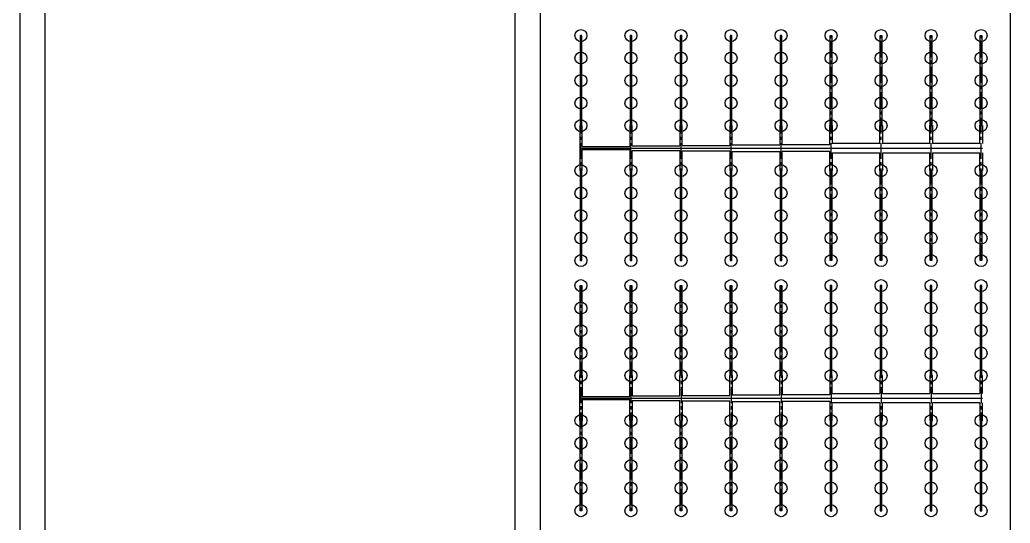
# Model space of a CAD drawing. Header units: millimetres. Extents: x -299291 to 688124, y -407813 to 623474.
# Drawn here: x -276761 to -256961, y 61980 to 72045 of the extents above; entities that cross this region are included whole.
import ezdxf

# ---------------------------------------------------------------- set-up
doc = ezdxf.new("R2010")
doc.units = ezdxf.units.MM
doc.linetypes.add('CENTER', pattern=[50.8, 31.75, -6.35, 6.35, -6.35])
doc.layers.add('轴线', color=6, linetype='CENTER')

msp = doc.modelspace()

# ---------------------------------------------------------------- linework, layer by layer
at = {"ltscale": 10}
for p, q in [((-276761.202, 96098.889), (-276761.202, 21980.27)), ((-276261.202, 94890.12), (-276261.202, 21980.27)), ((-256961.202, 90653.898), (-256961.202, 21980.27)), ((-266861.202, 88351.603), (-266861.202, 21980.27)), ((-266361.202, 87154.41), (-266361.202, 21980.27)), ((-265526.257, 71730.27), (-265558.257, 71730.27)), ((-265558.257, 71730.27), (-265558.257, 69930.27)), ((-265526.257, 69930.27), (-265526.257, 71730.27)), ((-264526.257, 71730.27), (-264558.257, 71730.27)), ((-264558.257, 71730.27), (-264558.257, 69930.27)), ((-264526.257, 69930.27), (-264526.257, 71730.27)), ((-263526.257, 71730.27), (-263558.257, 71730.27)), ((-263558.257, 71730.27), (-263558.257, 69930.27)), ((-263526.257, 69930.27), (-263526.257, 71730.27)), ((-262526.257, 71730.27), (-262558.257, 71730.27)), ((-262558.257, 71730.27), (-262558.257, 69930.27)), ((-262526.257, 69930.27), (-262526.257, 71730.27)), ((-261526.257, 71730.27), (-261558.257, 71730.27)), ((-261558.257, 71730.27), (-261558.257, 69930.27)), ((-261526.257, 69930.27), (-261526.257, 71730.27)), ((-260558.257, 69930.27), (-260558.257, 71730.27)), ((-260558.257, 71730.27), (-260526.257, 71730.27)), ((-260526.257, 71730.27), (-260526.257, 69930.27)), ((-259558.257, 69930.27), (-259558.257, 71730.27)), ((-259558.257, 71730.27), (-259526.257, 71730.27)), ((-259526.257, 71730.27), (-259526.257, 69930.27)), ((-258558.257, 69930.27), (-258558.257, 71730.27)), ((-258558.257, 71730.27), (-258526.257, 71730.27)), ((-258526.257, 71730.27), (-258526.257, 69930.27)), ((-257558.257, 69930.27), (-257558.257, 71730.27)), ((-257558.257, 71730.27), (-257526.257, 71730.27)), ((-257526.257, 71730.27), (-257526.257, 69930.27)), ((-265558.257, 69930.27), (-265567.257, 69930.27)), ((-265567.257, 69930.27), (-265567.257, 69030.27)), ((-265517.257, 69930.27), (-265526.257, 69930.27)), ((-265517.257, 69510.27), (-265517.257, 69930.27)), ((-264558.257, 69930.27), (-264567.257, 69930.27)), ((-264567.257, 69930.27), (-264567.257, 69510.27)), ((-264517.257, 69930.27), (-264526.257, 69930.27)), ((-264517.257, 69525.27), (-264517.257, 69930.27)), ((-263558.257, 69930.27), (-263567.257, 69930.27)), ((-263567.257, 69930.27), (-263567.257, 69525.27)), ((-263517.257, 69930.27), (-263526.257, 69930.27)), ((-263517.257, 69535.27), (-263517.257, 69930.27)), ((-262558.257, 69930.27), (-262567.257, 69930.27)), ((-262567.257, 69930.27), (-262567.257, 69535.27)), ((-262517.257, 69930.27), (-262526.257, 69930.27)), ((-262517.257, 69545.27), (-262517.257, 69930.27)), ((-261558.257, 69930.27), (-261567.257, 69930.27)), ((-261567.257, 69930.27), (-261567.257, 69545.27)), ((-261517.257, 69930.27), (-261526.257, 69930.27)), ((-261517.257, 69545.27), (-261517.257, 69930.27)), ((-260567.257, 69545.27), (-260567.257, 69930.27)), ((-260567.257, 69930.27), (-260558.257, 69930.27)), ((-260526.257, 69930.27), (-260517.257, 69930.27)), ((-260517.257, 69930.27), (-260517.257, 69575.27)), ((-259567.257, 69575.27), (-259567.257, 69930.27)), ((-259567.257, 69930.27), (-259558.257, 69930.27)), ((-259526.257, 69930.27), (-259517.257, 69930.27)), ((-259517.257, 69930.27), (-259517.257, 69575.27)), ((-258567.257, 69575.27), (-258567.257, 69930.27)), ((-258567.257, 69930.27), (-258558.257, 69930.27)), ((-258526.257, 69930.27), (-258517.257, 69930.27)), ((-258517.257, 69930.27), (-258517.257, 69575.27)), ((-257567.257, 69575.27), (-257567.257, 69930.27)), ((-257567.257, 69930.27), (-257558.257, 69930.27)), ((-257526.257, 69930.27), (-257517.257, 69930.27)), ((-257517.257, 69930.27), (-257517.257, 69575.27)), ((-265517.257, 69510.27), (-264567.257, 69510.27)), ((-264517.257, 69525.27), (-263567.257, 69525.27)), ((-263517.257, 69535.27), (-262567.257, 69535.27)), ((-262517.257, 69545.27), (-261567.257, 69545.27)), ((-260567.257, 69545.27), (-261517.257, 69545.27)), ((-259567.257, 69575.27), (-260517.257, 69575.27)), ((-258567.257, 69575.27), (-259517.257, 69575.27)), ((-257567.257, 69575.27), (-258517.257, 69575.27)), ((-265542.257, 69480.27), (-257517.257, 69480.27)), ((-265517.257, 69030.27), (-265517.257, 69450.27)), ((-265517.257, 69450.27), (-264567.257, 69450.27)), ((-264567.257, 69450.27), (-264567.257, 69030.27)), ((-264517.257, 69030.27), (-264517.257, 69435.27)), ((-264517.257, 69435.27), (-263567.257, 69435.27)), ((-263567.257, 69435.27), (-263567.257, 69030.27)), ((-263517.257, 69030.27), (-263517.257, 69425.27)), ((-263517.257, 69425.27), (-262567.257, 69425.27)), ((-262567.257, 69425.27), (-262567.257, 69030.27)), ((-262517.257, 69030.27), (-262517.257, 69415.27)), ((-262517.257, 69415.27), (-261567.257, 69415.27)), ((-261567.257, 69415.27), (-261567.257, 69030.27)), ((-261517.257, 69030.27), (-261517.257, 69415.27)), ((-260567.257, 69415.27), (-261517.257, 69415.27)), ((-260567.257, 69030.27), (-260567.257, 69415.27)), ((-260517.257, 69385.27), (-260517.257, 69030.27)), ((-260517.257, 69385.27), (-259567.257, 69385.27)), ((-259567.257, 69030.27), (-259567.257, 69385.27)), ((-259517.257, 69385.27), (-259517.257, 69030.27)), ((-259517.257, 69385.27), (-258567.257, 69385.27)), ((-258567.257, 69030.27), (-258567.257, 69385.27)), ((-258517.257, 69385.27), (-258517.257, 69030.27)), ((-258517.257, 69385.27), (-257567.257, 69385.27)), ((-257567.257, 69030.27), (-257567.257, 69385.27)), ((-257517.257, 69385.27), (-257517.257, 69030.27)), ((-265567.257, 69030.27), (-265558.257, 69030.27)), ((-265558.257, 69030.27), (-265558.257, 67230.27)), ((-265526.257, 67230.27), (-265526.257, 69030.27)), ((-265526.257, 69030.27), (-265517.257, 69030.27)), ((-264567.257, 69030.27), (-264558.257, 69030.27)), ((-264558.257, 69030.27), (-264558.257, 67230.27)), ((-264526.257, 67230.27), (-264526.257, 69030.27)), ((-264526.257, 69030.27), (-264517.257, 69030.27)), ((-263567.257, 69030.27), (-263558.257, 69030.27)), ((-263558.257, 69030.27), (-263558.257, 67230.27)), ((-263526.257, 67230.27), (-263526.257, 69030.27)), ((-263526.257, 69030.27), (-263517.257, 69030.27)), ((-262567.257, 69030.27), (-262558.257, 69030.27)), ((-262558.257, 69030.27), (-262558.257, 67230.27)), ((-262526.257, 67230.27), (-262526.257, 69030.27)), ((-262526.257, 69030.27), (-262517.257, 69030.27)), ((-261567.257, 69030.27), (-261558.257, 69030.27)), ((-261558.257, 69030.27), (-261558.257, 67230.27)), ((-261526.257, 67230.27), (-261526.257, 69030.27)), ((-261526.257, 69030.27), (-261517.257, 69030.27)), ((-260558.257, 69030.27), (-260567.257, 69030.27)), ((-260558.257, 67230.27), (-260558.257, 69030.27)), ((-260517.257, 69030.27), (-260526.257, 69030.27)), ((-260526.257, 69030.27), (-260526.257, 67230.27)), ((-259558.257, 69030.27), (-259567.257, 69030.27)), ((-259558.257, 67230.27), (-259558.257, 69030.27)), ((-259517.257, 69030.27), (-259526.257, 69030.27)), ((-259526.257, 69030.27), (-259526.257, 67230.27)), ((-258558.257, 69030.27), (-258567.257, 69030.27)), ((-258558.257, 67230.27), (-258558.257, 69030.27)), ((-258517.257, 69030.27), (-258526.257, 69030.27)), ((-258526.257, 69030.27), (-258526.257, 67230.27)), ((-257558.257, 69030.27), (-257567.257, 69030.27)), ((-257558.257, 67230.27), (-257558.257, 69030.27)), ((-257517.257, 69030.27), (-257526.257, 69030.27)), ((-257526.257, 69030.27), (-257526.257, 67230.27)), ((-265558.257, 67230.27), (-265526.257, 67230.27)), ((-264558.257, 67230.27), (-264526.257, 67230.27)), ((-263558.257, 67230.27), (-263526.257, 67230.27)), ((-262558.257, 67230.27), (-262526.257, 67230.27)), ((-261558.257, 67230.27), (-261526.257, 67230.27)), ((-260526.257, 67230.27), (-260558.257, 67230.27)), ((-259526.257, 67230.27), (-259558.257, 67230.27)), ((-258526.257, 67230.27), (-258558.257, 67230.27)), ((-257526.257, 67230.27), (-257558.257, 67230.27)), ((-265558.257, 66730.27), (-265526.257, 66730.27)), ((-265558.257, 64930.27), (-265558.257, 66730.27)), ((-265526.257, 66730.27), (-265526.257, 64930.27)), ((-264558.257, 66730.27), (-264526.257, 66730.27)), ((-264558.257, 64930.27), (-264558.257, 66730.27)), ((-264526.257, 66730.27), (-264526.257, 64930.27)), ((-263558.257, 66730.27), (-263526.257, 66730.27)), ((-263558.257, 64930.27), (-263558.257, 66730.27)), ((-263526.257, 66730.27), (-263526.257, 64930.27)), ((-262558.257, 66730.27), (-262526.257, 66730.27)), ((-262558.257, 64930.27), (-262558.257, 66730.27)), ((-262526.257, 66730.27), (-262526.257, 64930.27)), ((-261558.257, 66730.27), (-261526.257, 66730.27)), ((-261558.257, 64930.27), (-261558.257, 66730.27)), ((-261526.257, 66730.27), (-261526.257, 64930.27)), ((-260526.257, 66730.27), (-260558.257, 66730.27)), ((-260558.257, 66730.27), (-260558.257, 64930.27)), ((-260526.257, 64930.27), (-260526.257, 66730.27)), ((-259526.257, 66730.27), (-259558.257, 66730.27)), ((-259558.257, 66730.27), (-259558.257, 64930.27)), ((-259526.257, 64930.27), (-259526.257, 66730.27)), ((-258526.257, 66730.27), (-258558.257, 66730.27)), ((-258558.257, 66730.27), (-258558.257, 64930.27)), ((-258526.257, 64930.27), (-258526.257, 66730.27)), ((-257526.257, 66730.27), (-257558.257, 66730.27)), ((-257558.257, 66730.27), (-257558.257, 64930.27)), ((-257526.257, 64930.27), (-257526.257, 66730.27)), ((-265567.257, 64030.27), (-265567.257, 64930.27)), ((-265567.257, 64930.27), (-265558.257, 64930.27)), ((-265526.257, 64930.27), (-265517.257, 64930.27)), ((-265517.257, 64930.27), (-265517.257, 64510.27)), ((-264567.257, 64510.27), (-264567.257, 64930.27)), ((-264567.257, 64930.27), (-264558.257, 64930.27)), ((-264526.257, 64930.27), (-264517.257, 64930.27)), ((-264517.257, 64930.27), (-264517.257, 64525.27)), ((-263567.257, 64525.27), (-263567.257, 64930.27)), ((-263567.257, 64930.27), (-263558.257, 64930.27)), ((-263526.257, 64930.27), (-263517.257, 64930.27)), ((-263517.257, 64930.27), (-263517.257, 64535.27)), ((-262567.257, 64535.27), (-262567.257, 64930.27)), ((-262567.257, 64930.27), (-262558.257, 64930.27)), ((-262526.257, 64930.27), (-262517.257, 64930.27)), ((-262517.257, 64930.27), (-262517.257, 64545.27)), ((-261567.257, 64545.27), (-261567.257, 64930.27)), ((-261567.257, 64930.27), (-261558.257, 64930.27)), ((-261526.257, 64930.27), (-261517.257, 64930.27)), ((-261517.257, 64930.27), (-261517.257, 64545.27)), ((-260558.257, 64930.27), (-260567.257, 64930.27)), ((-260567.257, 64930.27), (-260567.257, 64545.27)), ((-260517.257, 64930.27), (-260526.257, 64930.27)), ((-260517.257, 64575.27), (-260517.257, 64930.27)), ((-259558.257, 64930.27), (-259567.257, 64930.27)), ((-259567.257, 64930.27), (-259567.257, 64575.27)), ((-259517.257, 64930.27), (-259526.257, 64930.27)), ((-259517.257, 64575.27), (-259517.257, 64930.27)), ((-258558.257, 64930.27), (-258567.257, 64930.27)), ((-258567.257, 64930.27), (-258567.257, 64575.27)), ((-258517.257, 64930.27), (-258526.257, 64930.27)), ((-258517.257, 64575.27), (-258517.257, 64930.27)), ((-257558.257, 64930.27), (-257567.257, 64930.27)), ((-257567.257, 64930.27), (-257567.257, 64575.27)), ((-257517.257, 64930.27), (-257526.257, 64930.27)), ((-257517.257, 64575.27), (-257517.257, 64930.27)), ((-260517.257, 64575.27), (-259567.257, 64575.27)), ((-259517.257, 64575.27), (-258567.257, 64575.27)), ((-258517.257, 64575.27), (-257567.257, 64575.27)), ((-265542.257, 64480.27), (-257517.257, 64480.27)), ((-265517.257, 64510.27), (-264567.257, 64510.27)), ((-265517.257, 64450.27), (-265517.257, 64030.27)), ((-265517.257, 64450.27), (-264567.257, 64450.27)), ((-264567.257, 64030.27), (-264567.257, 64450.27)), ((-264517.257, 64525.27), (-263567.257, 64525.27)), ((-264517.257, 64435.27), (-264517.257, 64030.27)), ((-264517.257, 64435.27), (-263567.257, 64435.27)), ((-263567.257, 64030.27), (-263567.257, 64435.27)), ((-263517.257, 64535.27), (-262567.257, 64535.27)), ((-263517.257, 64425.27), (-263517.257, 64030.27)), ((-263517.257, 64425.27), (-262567.257, 64425.27)), ((-262567.257, 64030.27), (-262567.257, 64425.27)), ((-262517.257, 64545.27), (-261567.257, 64545.27)), ((-262517.257, 64415.27), (-262517.257, 64030.27)), ((-262517.257, 64415.27), (-261567.257, 64415.27)), ((-261567.257, 64030.27), (-261567.257, 64415.27)), ((-260567.257, 64545.27), (-261517.257, 64545.27)), ((-261517.257, 64415.27), (-261517.257, 64030.27)), ((-260567.257, 64415.27), (-261517.257, 64415.27)), ((-260567.257, 64415.27), (-260567.257, 64030.27)), ((-260517.257, 64030.27), (-260517.257, 64385.27)), ((-259567.257, 64385.27), (-260517.257, 64385.27)), ((-259567.257, 64385.27), (-259567.257, 64030.27)), ((-259517.257, 64030.27), (-259517.257, 64385.27)), ((-258567.257, 64385.27), (-259517.257, 64385.27)), ((-258567.257, 64385.27), (-258567.257, 64030.27)), ((-258517.257, 64030.27), (-258517.257, 64385.27)), ((-257567.257, 64385.27), (-258517.257, 64385.27)), ((-257567.257, 64385.27), (-257567.257, 64030.27)), ((-257517.257, 64030.27), (-257517.257, 64385.27)), ((-265558.257, 64030.27), (-265567.257, 64030.27)), ((-265558.257, 62230.27), (-265558.257, 64030.27)), ((-265517.257, 64030.27), (-265526.257, 64030.27)), ((-265526.257, 64030.27), (-265526.257, 62230.27)), ((-264558.257, 64030.27), (-264567.257, 64030.27)), ((-264558.257, 62230.27), (-264558.257, 64030.27)), ((-264517.257, 64030.27), (-264526.257, 64030.27)), ((-264526.257, 64030.27), (-264526.257, 62230.27)), ((-263558.257, 64030.27), (-263567.257, 64030.27)), ((-263558.257, 62230.27), (-263558.257, 64030.27)), ((-263517.257, 64030.27), (-263526.257, 64030.27)), ((-263526.257, 64030.27), (-263526.257, 62230.27)), ((-262558.257, 64030.27), (-262567.257, 64030.27)), ((-262558.257, 62230.27), (-262558.257, 64030.27)), ((-262517.257, 64030.27), (-262526.257, 64030.27)), ((-262526.257, 64030.27), (-262526.257, 62230.27)), ((-261558.257, 64030.27), (-261567.257, 64030.27)), ((-261558.257, 62230.27), (-261558.257, 64030.27)), ((-261517.257, 64030.27), (-261526.257, 64030.27)), ((-261526.257, 64030.27), (-261526.257, 62230.27)), ((-260567.257, 64030.27), (-260558.257, 64030.27)), ((-260558.257, 64030.27), (-260558.257, 62230.27)), ((-260526.257, 62230.27), (-260526.257, 64030.27)), ((-260526.257, 64030.27), (-260517.257, 64030.27)), ((-259567.257, 64030.27), (-259558.257, 64030.27)), ((-259558.257, 64030.27), (-259558.257, 62230.27)), ((-259526.257, 62230.27), (-259526.257, 64030.27)), ((-259526.257, 64030.27), (-259517.257, 64030.27)), ((-258567.257, 64030.27), (-258558.257, 64030.27)), ((-258558.257, 64030.27), (-258558.257, 62230.27)), ((-258526.257, 62230.27), (-258526.257, 64030.27)), ((-258526.257, 64030.27), (-258517.257, 64030.27)), ((-257567.257, 64030.27), (-257558.257, 64030.27)), ((-257558.257, 64030.27), (-257558.257, 62230.27)), ((-257526.257, 62230.27), (-257526.257, 64030.27)), ((-257526.257, 64030.27), (-257517.257, 64030.27)), ((-265526.257, 62230.27), (-265558.257, 62230.27)), ((-264526.257, 62230.27), (-264558.257, 62230.27)), ((-263526.257, 62230.27), (-263558.257, 62230.27)), ((-262526.257, 62230.27), (-262558.257, 62230.27)), ((-261526.257, 62230.27), (-261558.257, 62230.27)), ((-260558.257, 62230.27), (-260526.257, 62230.27)), ((-259558.257, 62230.27), (-259526.257, 62230.27)), ((-258558.257, 62230.27), (-258526.257, 62230.27)), ((-257558.257, 62230.27), (-257526.257, 62230.27))]:
    msp.add_line(p, q, dxfattribs=at)
for centre in [(-265542.257, 71730.27), (-264542.257, 71730.27), (-263542.257, 71730.27), (-262542.257, 71730.27), (-261542.257, 71730.27), (-260542.257, 71730.27), (-259542.257, 71730.27), (-258542.257, 71730.27), (-257542.257, 71730.27), (-265542.257, 71280.27), (-264542.257, 71280.27), (-263542.257, 71280.27), (-262542.257, 71280.27), (-261542.257, 71280.27), (-260542.257, 71280.27), (-259542.257, 71280.27), (-258542.257, 71280.27), (-257542.257, 71280.27), (-265542.257, 70830.27), (-264542.257, 70830.27), (-263542.257, 70830.27), (-262542.257, 70830.27), (-261542.257, 70830.27), (-260542.257, 70830.27), (-259542.257, 70830.27), (-258542.257, 70830.27), (-257542.257, 70830.27), (-265542.257, 70380.27), (-264542.257, 70380.27), (-263542.257, 70380.27), (-262542.257, 70380.27), (-261542.257, 70380.27), (-260542.257, 70380.27), (-259542.257, 70380.27), (-258542.257, 70380.27), (-257542.257, 70380.27), (-265542.257, 69930.27), (-264542.257, 69930.27), (-263542.257, 69930.27), (-262542.257, 69930.27), (-261542.257, 69930.27), (-260542.257, 69930.27), (-259542.257, 69930.27), (-258542.257, 69930.27), (-257542.257, 69930.27), (-265542.257, 69030.27), (-264542.257, 69030.27), (-263542.257, 69030.27), (-262542.257, 69030.27), (-261542.257, 69030.27), (-260542.257, 69030.27), (-259542.257, 69030.27), (-258542.257, 69030.27), (-257542.257, 69030.27), (-265542.257, 68580.27), (-264542.257, 68580.27), (-263542.257, 68580.27), (-262542.257, 68580.27), (-261542.257, 68580.27), (-260542.257, 68580.27), (-259542.257, 68580.27), (-258542.257, 68580.27), (-257542.257, 68580.27), (-265542.257, 68130.27), (-264542.257, 68130.27), (-263542.257, 68130.27), (-262542.257, 68130.27), (-261542.257, 68130.27), (-260542.257, 68130.27), (-259542.257, 68130.27), (-258542.257, 68130.27), (-257542.257, 68130.27), (-265542.257, 67680.27), (-264542.257, 67680.27), (-263542.257, 67680.27), (-262542.257, 67680.27), (-261542.257, 67680.27), (-260542.257, 67680.27), (-259542.257, 67680.27), (-258542.257, 67680.27), (-257542.257, 67680.27), (-265542.257, 67230.27), (-264542.257, 67230.27), (-263542.257, 67230.27), (-262542.257, 67230.27), (-261542.257, 67230.27), (-260542.257, 67230.27), (-259542.257, 67230.27), (-258542.257, 67230.27), (-257542.257, 67230.27), (-265542.257, 66730.27), (-264542.257, 66730.27), (-263542.257, 66730.27), (-262542.257, 66730.27), (-261542.257, 66730.27), (-260542.257, 66730.27), (-259542.257, 66730.27), (-258542.257, 66730.27), (-257542.257, 66730.27), (-265542.257, 66280.27), (-264542.257, 66280.27), (-263542.257, 66280.27), (-262542.257, 66280.27), (-261542.257, 66280.27), (-260542.257, 66280.27), (-259542.257, 66280.27), (-258542.257, 66280.27), (-257542.257, 66280.27), (-265542.257, 65830.27), (-264542.257, 65830.27), (-263542.257, 65830.27), (-262542.257, 65830.27), (-261542.257, 65830.27), (-260542.257, 65830.27), (-259542.257, 65830.27), (-258542.257, 65830.27), (-257542.257, 65830.27), (-265542.257, 65380.27), (-264542.257, 65380.27), (-263542.257, 65380.27), (-262542.257, 65380.27), (-261542.257, 65380.27), (-260542.257, 65380.27), (-259542.257, 65380.27), (-258542.257, 65380.27), (-257542.257, 65380.27), (-265542.257, 64930.27), (-264542.257, 64930.27), (-263542.257, 64930.27), (-262542.257, 64930.27), (-261542.257, 64930.27), (-260542.257, 64930.27), (-259542.257, 64930.27), (-258542.257, 64930.27), (-257542.257, 64930.27), (-265542.257, 64030.27), (-264542.257, 64030.27), (-263542.257, 64030.27), (-262542.257, 64030.27), (-261542.257, 64030.27), (-260542.257, 64030.27), (-259542.257, 64030.27), (-258542.257, 64030.27), (-257542.257, 64030.27), (-265542.257, 63580.27), (-264542.257, 63580.27), (-263542.257, 63580.27), (-262542.257, 63580.27), (-261542.257, 63580.27), (-260542.257, 63580.27), (-259542.257, 63580.27), (-258542.257, 63580.27), (-257542.257, 63580.27), (-265542.257, 63130.27), (-264542.257, 63130.27), (-263542.257, 63130.27), (-262542.257, 63130.27), (-261542.257, 63130.27), (-260542.257, 63130.27), (-259542.257, 63130.27), (-258542.257, 63130.27), (-257542.257, 63130.27), (-265542.257, 62680.27), (-264542.257, 62680.27), (-263542.257, 62680.27), (-262542.257, 62680.27), (-261542.257, 62680.27), (-260542.257, 62680.27), (-259542.257, 62680.27), (-258542.257, 62680.27), (-257542.257, 62680.27), (-265542.257, 62230.27), (-264542.257, 62230.27), (-263542.257, 62230.27), (-262542.257, 62230.27), (-261542.257, 62230.27), (-260542.257, 62230.27), (-259542.257, 62230.27), (-258542.257, 62230.27), (-257542.257, 62230.27)]:
    msp.add_circle(centre, 120, dxfattribs=at)
at = {"layer": '轴线', "ltscale": 10}
for p, q in [((-265542.257, 67230.27), (-265542.257, 71730.27)), ((-264542.257, 67230.27), (-264542.257, 71730.27)), ((-264542.257, 67230.27), (-264542.257, 71730.27)), ((-263542.257, 67230.27), (-263542.257, 71730.27)), ((-263542.257, 67230.27), (-263542.257, 71730.27)), ((-262542.257, 67230.27), (-262542.257, 71730.27)), ((-262542.257, 67230.27), (-262542.257, 71730.27)), ((-261542.257, 67230.27), (-261542.257, 71730.27)), ((-261542.257, 67230.27), (-261542.257, 71730.27)), ((-260542.257, 67230.27), (-260542.257, 71730.27)), ((-260542.257, 67230.27), (-260542.257, 71730.27)), ((-259542.257, 67230.27), (-259542.257, 71730.27)), ((-259542.257, 67230.27), (-259542.257, 71730.27)), ((-258542.257, 67230.27), (-258542.257, 71730.27)), ((-258542.257, 67230.27), (-258542.257, 71730.27)), ((-257542.257, 67230.27), (-257542.257, 71730.27)), ((-265542.257, 66730.27), (-265542.257, 62230.27)), ((-264542.257, 66730.27), (-264542.257, 62230.27)), ((-264542.257, 66730.27), (-264542.257, 62230.27)), ((-263542.257, 66730.27), (-263542.257, 62230.27)), ((-263542.257, 66730.27), (-263542.257, 62230.27)), ((-262542.257, 66730.27), (-262542.257, 62230.27)), ((-262542.257, 66730.27), (-262542.257, 62230.27)), ((-261542.257, 66730.27), (-261542.257, 62230.27)), ((-261542.257, 66730.27), (-261542.257, 62230.27)), ((-260542.257, 66730.27), (-260542.257, 62230.27)), ((-260542.257, 66730.27), (-260542.257, 62230.27)), ((-259542.257, 66730.27), (-259542.257, 62230.27)), ((-259542.257, 66730.27), (-259542.257, 62230.27)), ((-258542.257, 66730.27), (-258542.257, 62230.27)), ((-258542.257, 66730.27), (-258542.257, 62230.27)), ((-257542.257, 66730.27), (-257542.257, 62230.27))]:
    msp.add_line(p, q, dxfattribs=at)

doc.saveas('drawing.dxf')
